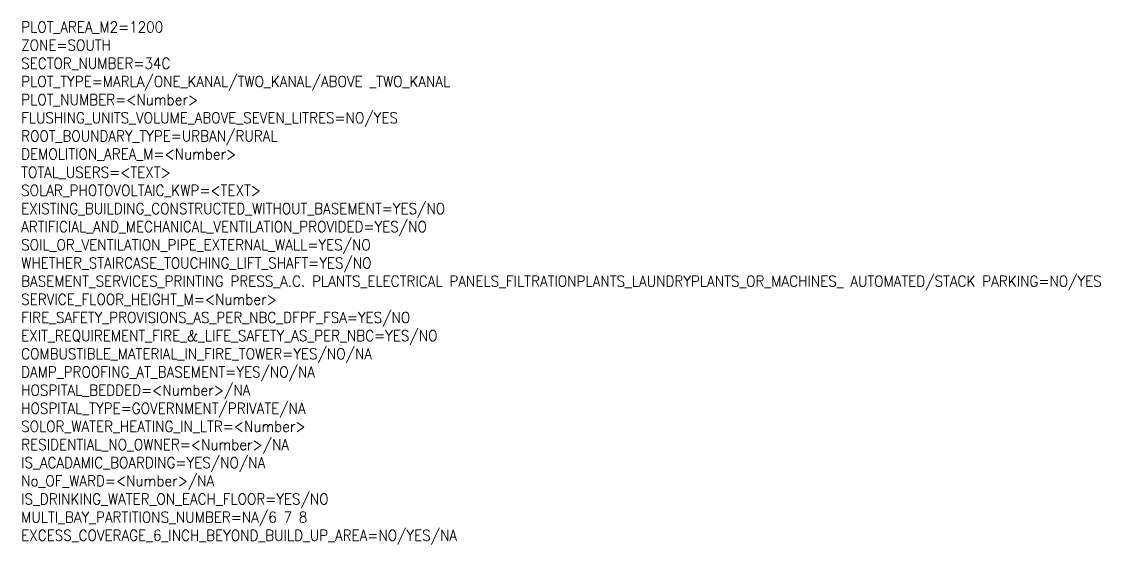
# Model space of a CAD drawing. Header units: feet. Extents: x 46032 to 46387, y 203603 to 203882.
# Drawn here: x 46287.7 to 46386.8, y 203798.3 to 203846.3 of the extents above; entities that cross this region are included whole.
import ezdxf

# ---------------------------------------------------------------- set-up
doc = ezdxf.new("R2010")
doc.units = ezdxf.units.FT
doc.header["$MEASUREMENT"] = 0
doc.layers.add('PLAN_INFO', color=1, linetype='Continuous', plot=False)
doc.styles.get("Standard").update_dxf_attribs({"font": 'standard'})

msp = doc.modelspace()

# ---------------------------------------------------------------- texts
at = {"layer": 'PLAN_INFO', "insert": (46287.68, 203846.312), "char_height": 1, "attachment_point": 1}
msp.add_mtext_dynamic_manual_height_columns('PLOT_AREA_M2=1200\\PZONE=SOUTH\\PSECTOR_NUMBER=34C\\PPLOT_TYPE=MARLA/ONE_KANAL/TWO_KANAL/ABOVE _TWO_KANAL\\PPLOT_NUMBER=<Number>\\PFLUSHING_UNITS_VOLUME_ABOVE_SEVEN_LITRES=NO/YES\\PROOT_BOUNDARY_TYPE=URBAN/RURAL\\PDEMOLITION_AREA_M=<Number>\\PTOTAL_USERS=<TEXT>\\PSOLAR_PHOTOVOLTAIC_KWP=<TEXT>\\PEXISTING_BUILDING_CONSTRUCTED_WITHOUT_BASEMENT=YES/NO\\PARTIFICIAL_AND_MECHANICAL_VENTILATION_PROVIDED=YES/NO\\PSOIL_OR_VENTILATION_PIPE_EXTERNAL_WALL=YES/NO\\PWHETHER_STAIRCASE_TOUCHING_LIFT_SHAFT=YES/NO\\PBASEMENT_SERVICES_PRINTING PRESS_A.C. PLANTS_ELECTRICAL PANELS_FILTRATIONPLANTS_LAUNDRYPLANTS_OR_MACHINES_ AUTOMATED/STACK PARKING=NO/YES\\PSERVICE_FLOOR_HEIGHT_M=<Number>\\PFIRE_SAFETY_PROVISIONS_AS_PER_NBC_DFPF_FSA=YES/NO\\PEXIT_REQUIREMENT_FIRE_&_LIFE_SAFETY_AS_PER_NBC=YES/NO\\PCOMBUSTIBLE_MATERIAL_IN_FIRE_TOWER=YES/NO/NA\\PDAMP_PROOFING_AT_BASEMENT=YES/NO/NA\\PHOSPITAL_BEDDED=<Number>/NA  \\PHOSPITAL_TYPE=GOVERNMENT/PRIVATE/NA\\PSOLOR_WATER_HEATING_IN_LTR=<Number>\\PRESIDENTIAL_NO_OWNER=<Number>/NA\\PIS_ACADAMIC_BOARDING=YES/NO/NA\\PNo_OF_WARD=<Number>/NA  \\PIS_DRINKING_WATER_ON_EACH_FLOOR=YES/NO\\PMULTI_BAY_PARTITIONS_NUMBER=NA/6 7 8\\PEXCESS_COVERAGE_6_INCH_BEYOND_BUILD_UP_AREA=NO/YES/NA', width=94.89807, gutter_width=5, heights=[63.196], dxfattribs=at)

doc.saveas('drawing.dxf')
